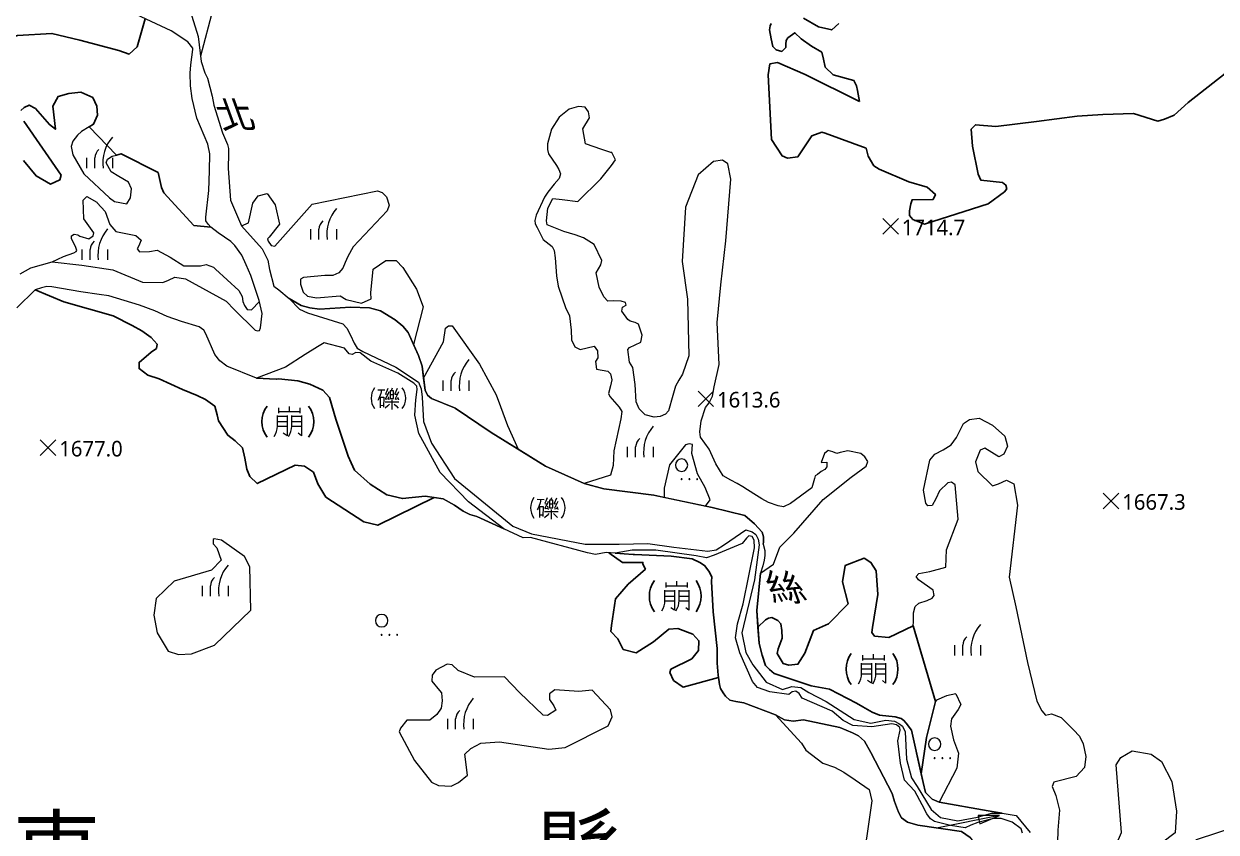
# Model space of a CAD drawing. Header units: metres. Extents: x 232867 to 235443, y 2535802 to 2538582.
# Drawn here: x 234425 to 235000, y 2537467 to 2537857 of the extents above; entities that cross this region are included whole.
import ezdxf
from ezdxf.enums import TextEntityAlignment as Align

# ---------------------------------------------------------------- set-up
doc = ezdxf.new("R2010")
doc.units = ezdxf.units.M
doc.linetypes.add('103', pattern=[32.5, 20, -3.75, 5, -3.75])
for name, color, linetype, lineweight in [('9230000', 7, '103', 30), ('9510101', 5, 'Continuous', 20), ('9510109', 4, 'Continuous', 20), ('9510503', 5, 'Continuous', 20), ('9710500', 3, 'Continuous', 20), ('9720000', 3, 'Continuous', 20)]:
    doc.layers.add(name, color=color, linetype=linetype, lineweight=lineweight)
doc.layers.add('9540203', color=34, linetype='Continuous', lineweight=20, true_color=0xa55200)
doc.layers.add('9790201', color=34, linetype='145', lineweight=20, true_color=0xa55200)
doc.layers.add('9810200', color=7, linetype='Continuous')
doc.layers.add('9820205', color=34, linetype='Continuous', true_color=0xa55200)
doc.styles.add('LMP', font='')
doc.styles.get('LMP').set_extended_font_data('Microsoft JhengHei')
doc.linetypes.add('145', pattern='A,0,-7.5,[10,base.shx,S=1,R=0,X=0,Y=0]', length=7.5)

# ---------------------------------------------------------------- blocks, each defined once
blk = doc.blocks.new('98225')
at = {"lineweight": 0}
for points in [[(-4.3718, 4.121213), (-4.3718, 6.620776)], [(0.625848, 7.246036), (0.625848, 4.746473)], [(5.936866, 4.121213), (5.936866, 6.620776)], [(-6.557994, -7.127561), (-5.892824, -5.979033), (-5.403554, -4.744772), (-5.10201, -3.451385), (-4.997061, -2.128435), (-4.997061, -1.815065), (-4.997061, 2.87217)], [(-4.997061, 2.558801), (-0.311303, 2.558801), (-0.311303, -2.128435), (-0.311303, -6.81567), (-2.185606, -5.565149)], [(-4.997061, 0.059238), (-0.311303, 0.059238)], [(5.936866, 4.746473), (4.999714, 4.746473), (0.313957, 4.746473), (-4.3718, 4.746473)], [(-0.311303, 2.87217), (-0.311303, 2.558801)], [(0.313957, -7.127561), (0.979128, -5.979033), (1.468397, -4.744772), (1.769941, -3.451385), (1.876369, -2.128435), (1.876369, 2.558801), (1.876369, 2.87217)], [(1.876369, 2.558801), (6.560648, 2.558801)], [(1.876369, 0.059238), (6.560648, 0.059238)], [(6.560648, 2.87217), (6.560648, -1.815065), (6.560648, -6.503779), (6.560648, -6.81567), (4.999714, -5.565149)], [(-0.311303, -2.440326), (-4.997061, -2.440326)], [(6.560648, -2.440326), (1.876369, -2.440326)]]:
    blk.add_lwpolyline(points, dxfattribs=at)
for start, end in [(143.130102, 216.869898), (323.130102, 36.869898)]:
    blk.add_arc((0, 0), 12.5, start, end)
blk = doc.blocks.new('97132')
at = {"linetype": 'Continuous'}
for points in [[(-3.2, 6.8, 1), (2.8, 6.8, 1)], [(-0.4, 0, 1), (0, 0, 1)], [(3.35, 0, 1), (3.75, 0, 1)], [(7.1, 0, 1), (7.5, 0, 1)]]:
    blk.add_lwpolyline(points, format="xyb", close=True, dxfattribs=at)
blk = doc.blocks.new('97200')
at = {"linetype": 'Continuous'}
for points in [[(6.25, 15, 0.214635), (1.75, 0)], [(-0.25, 9, 0.201941), (-2.25, 5)]]:
    blk.add_lwpolyline(points, format="xyb", dxfattribs=at)
for points in [[(-6.25, 5), (-6.25, 0)], [(-2.25, 0), (-2.25, 5)], [(6.25, 5), (6.25, 0)]]:
    blk.add_lwpolyline(points, dxfattribs=at)
blk = doc.blocks.new('95153')
at = {"color": 5, "linetype": 'Continuous'}
blk.add_lwpolyline([(15, 0), (5, 2), (5, 0), (5, -2), (15, 0), (-15, 0)], dxfattribs=at)
blk = doc.blocks.new('98120')
at = {"linetype": 'Continuous'}
for points in [[(-3.75, -3.75), (3.75, 3.75)], [(-3.75, 3.75), (3.75, -3.75)]]:
    blk.add_lwpolyline(points, dxfattribs=at)
blk = doc.blocks.new('95423')
at = {"linetype": 'Continuous'}
for points in [[(-8.038459, 4.930951, 0.333333), (-8.038459, -5.069049)], [(5.294874, -5.069049, 0.333333), (5.294874, 4.930951)]]:
    blk.add_lwpolyline(points, format="xyb", dxfattribs=at)
for points in [[(-6.517338, 4.020808), (-3.120598, 3.98995)], [(-4.649285, 4.003837), (-5.035124, 2.261878), (-5.652713, 0.610952), (-6.007826, -0.237655), (-6.486458, -1.086262)], [(-5.703949, 0.488515), (-3.645549, 0.487518), (-3.691487, -4.344848)], [(-5.412274, 0.488373), (-5.381306, -4.711387)], [(-1.177484, 2.956224), (-1.565528, 2.041063), (-2.791747, -0.20806), (-2.714138, -0.47175), (-1.348224, -0.20806)], [(-1.658659, 4.693477), (-2.248486, 3.049291), (-2.745182, 2.087597), (-2.667573, 1.87044), (-1.565528, 2.041063)], [(-1.565528, 0.629545), (-1.348224, -0.20806), (-1.22405, -0.844019)], [(-0.510049, 3.545649), (-0.510049, -0.130504), (1.07317, -0.099481), (1.07317, 3.56116), (-0.028874, 3.576672), (-0.510049, 3.545649)], [(-0.510049, 1.823907), (1.07317, 1.792884)], [(0.467822, 4.7245), (-0.028874, 3.576672)], [(2.765042, 4.569388), (1.694041, 2.056575), (1.756128, 1.854929), (3.044434, 1.979019)], [(3.416956, 3.018268), (3.044434, 1.979019), (1.926867, -0.316638), (1.973432, -0.533795), (3.308304, -0.223571)], [(3.01339, 0.536478), (3.308304, -0.223571), (3.463521, -0.85953)], [(-3.685038, -3.666464), (-5.358978, -3.619674)], [(-2.962791, -1.812378), (3.587391, -1.812378)], [(-0.851832, -2.836116), (-1.705529, -3.766788), (-2.931747, -4.852571)], [(0.327822, -0.850683), (0.281257, -5.550575)], [(1.398823, -2.851627), (2.392216, -3.735766), (3.354564, -4.790527)]]:
    blk.add_lwpolyline(points)

msp = doc.modelspace()

# ---------------------------------------------------------------- linework, layer by layer
at = {"layer": '9510101', "lineweight": 0, "flags": 128}
for points in [[(234423.77638, 2537736.184748), (234428.85408, 2537738.996348), (234439.17708, 2537741.998048), (234453.47408, 2537740.369848), (234468.35888, 2537738.163648), (234482.54688, 2537732.162548), (234492.45948, 2537731.954748), (234495.07298, 2537733.142548), (234498.26708, 2537734.626848), (234503.37518, 2537733.795548), (234522.84998, 2537723.029948), (234526.93128, 2537718.818248), (234526.94068, 2537718.812948), (234536.84948, 2537709.039748), (234538.07088, 2537708.667748), (234538.92468, 2537708.938548), (234539.46228, 2537710.204948), (234540.29468, 2537717.082948), (234538.75848, 2537723.335348), (234534.80648, 2537735.427948), (234532.48328, 2537740.572148), (234530.41868, 2537745.143748), (234527.04188, 2537749.794948), (234525.18348, 2537751.804348), (234519.03828, 2537755.929748), (234515.46668, 2537758.577948), (234514.26148, 2537760.035148), (234513.10548, 2537761.680348), (234513.13208, 2537763.496948), (234514.61348, 2537776.310548), (234514.83508, 2537785.814348), (234515.08588, 2537793.993748), (234514.11778, 2537798.611548), (234508.83988, 2537811.068248), (234506.60488, 2537820.533048), (234505.69088, 2537826.704148), (234505.64028, 2537832.738748), (234505.89388, 2537836.764248), (234506.89738, 2537844.251448), (234506.82448, 2537844.856148), (234504.50128, 2537847.961748), (234496.48188, 2537853.130548), (234477.11628, 2537862.235548)], [(234505.54688, 2537862.862548), (234509.46228, 2537850.439748), (234510.87788, 2537838.404948), (234512.71908, 2537833.014948), (234513.94428, 2537830.327148), (234516.16028, 2537821.770148), (234516.94558, 2537817.410548), (234521.22488, 2537804.083348), (234523.57098, 2537798.499148), (234524.01898, 2537796.491248), (234524.03948, 2537794.048648), (234523.81238, 2537786.862148), (234524.94598, 2537771.640348), (234530.22268, 2537759.327348), (234540.23168, 2537748.203848), (234543.00778, 2537742.766948), (234543.76358, 2537738.318848), (234545.89248, 2537730.292148), (234548.20748, 2537728.466548), (234553.32308, 2537724.386748), (234558.19568, 2537719.160648), (234562.01458, 2537717.437148), (234567.29548, 2537715.872248), (234579.03278, 2537712.167148), (234581.09958, 2537709.989848), (234582.73718, 2537706.638548), (234584.52488, 2537702.849548), (234586.00888, 2537700.374848), (234588.65598, 2537698.787748), (234604.66828, 2537691.314648), (234615.55828, 2537683.944648), (234616.90208, 2537680.737148), (234617.37408, 2537676.790748), (234617.91088, 2537665.090548), (234621.80328, 2537654.589048), (234632.91918, 2537637.710848), (234660.91418, 2537614.683648), (234670.01768, 2537610.956348), (234695.81248, 2537606.052948), (234712.20128, 2537606.044748), (234725.95388, 2537606.307048), (234738.55318, 2537604.511148), (234754.95788, 2537602.601148), (234758.90238, 2537603.365948), (234762.97848, 2537605.887548), (234773.16198, 2537612.996248), (234776.24318, 2537611.998048), (234778.00998, 2537610.696148), (234779.19888, 2537608.511548), (234779.66118, 2537605.735548), (234777.31448, 2537588.890148), (234771.23578, 2537563.381048), (234773.21748, 2537553.887648), (234776.48668, 2537547.916548), (234782.99438, 2537539.631748), (234790.92618, 2537536.040848), (234795.30348, 2537537.540848), (234799.69788, 2537536.992648), (234803.52298, 2537534.537648), (234811.89978, 2537530.218948), (234825.43448, 2537521.554548), (234833.35038, 2537519.865548), (234840.65518, 2537521.243848), (234844.75578, 2537520.839548), (234846.81408, 2537519.686348), (234848.58088, 2537518.384448), (234849.92098, 2537515.615948), (234850.61638, 2537502.453948), (234853.03218, 2537493.549448), (234855.70138, 2537489.328948), (234862.37868, 2537478.265648), (234866.94638, 2537474.500148), (234875.30118, 2537472.814848), (234884.79718, 2537474.650648), (234891.51308, 2537476.462948), (234896.61218, 2537476.520548), (234903.34528, 2537475.460948), (234910.15948, 2537467.228948)], [(234906.39318, 2537466.869948), (234905.78318, 2537468.938948), (234901.45918, 2537472.161948), (234896.11038, 2537473.894748), (234892.40498, 2537474.011648), (234884.86468, 2537472.022148), (234881.61618, 2537470.661348), (234878.81098, 2537469.452448), (234871.83728, 2537470.578948), (234864.11668, 2537472.439948), (234862.17938, 2537473.756948), (234860.38038, 2537476.260448), (234858.12198, 2537480.537948), (234854.65978, 2537487.027548), (234849.57638, 2537492.466448), (234847.73028, 2537500.599348), (234846.45468, 2537511.403848), (234847.44978, 2537516.449448), (234847.29048, 2537517.781548), (234845.79768, 2537519.102348), (234843.57148, 2537519.528048), (234833.95188, 2537518.113548), (234824.75948, 2537518.776948), (234819.99838, 2537521.107248), (234814.77428, 2537525.656048), (234800.34908, 2537531.905148), (234798.84888, 2537534.114848), (234797.20908, 2537535.286248), (234795.43358, 2537534.974948), (234793.96308, 2537533.629148), (234784.76578, 2537534.885048), (234778.82058, 2537537.057348), (234776.42648, 2537539.852048), (234770.23538, 2537553.726448), (234768.24858, 2537560.969248), (234769.23008, 2537567.644448), (234771.96478, 2537577.297448), (234777.36978, 2537604.307048), (234777.19068, 2537608.009448), (234776.28688, 2537609.779648), (234774.65458, 2537610.062248), (234773.47918, 2537608.867048), (234771.42588, 2537606.331148), (234757.98868, 2537600.736248), (234754.29438, 2537599.519948), (234749.24938, 2537600.366348), (234729.81508, 2537603.165648), (234718.40508, 2537603.217748), (234710.26838, 2537601.667648), (234705.86968, 2537601.958248), (234700.71998, 2537601.030848), (234696.88168, 2537601.882548), (234669.55988, 2537609.166448), (234666.02358, 2537609.136648), (234656.67308, 2537613.436848), (234639.60398, 2537626.481948), (234625.90498, 2537640.557948), (234615.75508, 2537659.280848), (234613.77098, 2537668.080648), (234614.29608, 2537675.579048), (234614.84328, 2537680.432748), (234614.68278, 2537682.047748), (234613.34798, 2537683.505848), (234605.51908, 2537688.288948), (234592.53828, 2537694.057148), (234587.50758, 2537698.129148), (234585.30208, 2537698.257448), (234583.54608, 2537697.361048), (234582.22108, 2537697.643748), (234579.84648, 2537700.415648), (234570.04108, 2537703.010848), (234566.85728, 2537701.017148), (234560.98008, 2537697.279648), (234551.56168, 2537691.180548), (234537.58448, 2537686.029348), (234523.23828, 2537691.752148), (234519.82128, 2537694.262548), (234517.42988, 2537697.349548), (234513.15248, 2537707.300748), (234512.11348, 2537709.043148), (234509.88888, 2537710.589748), (234501.33988, 2537713.199348), (234494.42148, 2537715.690148), (234488.56988, 2537718.330948), (234481.20648, 2537721.135948), (234466.34448, 2537725.565148), (234461.71748, 2537726.224548), (234452.91348, 2537727.583948), (234439.01388, 2537729.893548), (234436.53308, 2537730.095548), (234433.96888, 2537729.470948), (234430.99768, 2537728.520948), (234422.16158, 2537719.735448)]]:
    msp.add_lwpolyline(points, dxfattribs=at).dxf.unprotected_set("ltscale", 0)
at = {"layer": '9510109', "lineweight": 0, "flags": 128}
for points in [[(234423.776414, 2537736.184748), (234428.854014, 2537738.996348), (234439.177014, 2537741.998048), (234453.474114, 2537740.369848), (234468.358914, 2537738.163648), (234482.546814, 2537732.162548), (234492.459514, 2537731.954748), (234495.073014, 2537733.142548), (234498.267014, 2537734.626848), (234503.375214, 2537733.795548), (234522.850014, 2537723.029948), (234526.931314, 2537718.818248), (234526.940714, 2537718.812948), (234536.849514, 2537709.039748), (234538.070914, 2537708.667748), (234538.924714, 2537708.938548), (234539.462314, 2537710.204948), (234540.294714, 2537717.082948), (234538.758514, 2537723.335348), (234534.806514, 2537735.427948), (234532.483314, 2537740.572148), (234530.418714, 2537745.143748), (234527.041914, 2537749.794948), (234525.183514, 2537751.804348), (234519.038314, 2537755.929748), (234515.466714, 2537758.577948), (234514.261514, 2537760.035148), (234513.105514, 2537761.680348), (234513.132114, 2537763.496948), (234514.613514, 2537776.310548), (234514.835114, 2537785.814348), (234515.085914, 2537793.993748), (234514.117814, 2537798.611548), (234508.839814, 2537811.068248), (234506.604914, 2537820.533048), (234505.690914, 2537826.704148), (234505.640214, 2537832.738748), (234505.893914, 2537836.764248), (234506.897314, 2537844.251448), (234506.824514, 2537844.856148), (234504.501314, 2537847.961748), (234496.481914, 2537853.130548), (234477.116314, 2537862.235548)], [(234505.546914, 2537862.862548), (234509.462314, 2537850.439748), (234510.877914, 2537838.404948), (234512.719114, 2537833.014948), (234513.944314, 2537830.327148), (234516.160314, 2537821.770148), (234516.945614, 2537817.410548), (234521.224914, 2537804.083348), (234523.571014, 2537798.499148), (234524.019014, 2537796.491248), (234524.039514, 2537794.048648), (234523.812314, 2537786.862148), (234524.945914, 2537771.640348), (234530.222714, 2537759.327348), (234540.231714, 2537748.203848), (234543.007714, 2537742.766948), (234543.763614, 2537738.318848), (234545.892514, 2537730.292148), (234548.207514, 2537728.466548), (234553.323114, 2537724.386748), (234559.032514, 2537720.883748), (234563.137914, 2537719.769548), (234567.813514, 2537719.209148), (234582.838114, 2537720.112548), (234592.012914, 2537719.767148), (234597.213714, 2537718.309148), (234604.364714, 2537714.105748), (234608.019714, 2537711.030948), (234610.527314, 2537707.973148), (234615.586514, 2537696.868348), (234617.291114, 2537691.738148), (234618.760314, 2537680.170948), (234619.896914, 2537677.835748), (234621.792514, 2537676.145148), (234632.851514, 2537671.743948), (234633.197114, 2537671.510748), (234650.565914, 2537659.780948), (234676.650914, 2537643.642548), (234695.259914, 2537635.203748), (234704.876514, 2537632.612548), (234728.849114, 2537629.618748), (234756.909314, 2537623.682748), (234772.702514, 2537619.752348), (234777.351114, 2537615.745148), (234781.040314, 2537611.848348), (234781.678514, 2537609.533348), (234781.689914, 2537607.035348), (234781.598414, 2537606.098648), (234782.293814, 2537603.052748), (234782.314914, 2537600.522148), (234782.035714, 2537598.286748), (234781.314214, 2537595.526648), (234780.229014, 2537592.077448), (234778.466914, 2537574.035348), (234779.626714, 2537558.166948), (234781.081514, 2537552.573548), (234782.736914, 2537547.553948), (234784.582314, 2537545.653348), (234786.764514, 2537543.796148), (234804.688514, 2537537.768748), (234813.476314, 2537536.292548), (234826.463314, 2537529.526448), (234829.543214, 2537527.684148), (234834.048714, 2537525.181148), (234837.649214, 2537523.642048), (234845.054614, 2537522.957048), (234848.051014, 2537522.160248), (234849.254914, 2537521.198848), (234850.461914, 2537519.863848), (234852.991014, 2537516.506448), (234853.031914, 2537516.404348), (234858.523714, 2537491.345948), (234859.652314, 2537486.429748), (234862.967314, 2537483.210948), (234866.261114, 2537481.817548), (234889.879114, 2537477.580148), (234896.612214, 2537476.520548), (234903.345314, 2537475.460948), (234910.159514, 2537467.228948)], [(234881.262314, 2537464.861148), (234877.031314, 2537467.659348), (234855.954514, 2537470.705148), (234851.031114, 2537472.121548), (234848.087314, 2537474.324948), (234846.687114, 2537477.033748), (234844.746914, 2537482.198548), (234843.602914, 2537485.970748), (234833.448614, 2537505.766648), (234830.272814, 2537511.254048), (234827.419914, 2537513.763448), (234824.575714, 2537515.229848), (234818.443914, 2537517.711748), (234800.973714, 2537521.439348), (234796.060314, 2537520.801848), (234791.881014, 2537521.511848), (234787.538914, 2537523.859748), (234772.287014, 2537529.692548), (234768.406914, 2537530.255948), (234765.419914, 2537530.975948), (234763.466214, 2537532.896848), (234762.260214, 2537534.526048), (234761.050514, 2537536.602248), (234760.439414, 2537538.385448), (234760.120214, 2537540.916248), (234759.804814, 2537543.000048), (234759.458314, 2537548.809248), (234759.399914, 2537555.813048), (234757.464914, 2537573.382148), (234756.727914, 2537587.995748), (234756.809114, 2537590.250748), (234755.313514, 2537593.008948), (234753.289914, 2537595.774748), (234751.054714, 2537597.199748), (234747.336714, 2537598.982548), (234737.273714, 2537600.186348), (234719.524514, 2537600.975148), (234718.940914, 2537601.094548), (234710.268414, 2537601.667648), (234705.869714, 2537601.958248), (234700.720014, 2537601.030848), (234696.881614, 2537601.882548), (234669.559914, 2537609.166448), (234666.023614, 2537609.136648), (234656.673114, 2537613.436848), (234643.687014, 2537619.409248), (234640.290614, 2537620.264648), (234637.035514, 2537621.857848), (234632.885214, 2537624.769648), (234627.407514, 2537627.817548), (234618.703014, 2537629.070148), (234607.808114, 2537627.947048), (234600.277514, 2537629.798948), (234592.277714, 2537634.888248), (234584.706414, 2537641.601848), (234583.056014, 2537645.124048), (234581.702814, 2537648.354048), (234575.659914, 2537666.130748), (234572.624314, 2537676.713348), (234569.500514, 2537680.223048), (234563.140014, 2537683.116248), (234557.380014, 2537684.688348), (234548.088614, 2537685.641448), (234547.038514, 2537685.440948), (234537.584514, 2537686.029348), (234523.238314, 2537691.752148), (234519.821314, 2537694.262548), (234517.429914, 2537697.349548), (234513.152514, 2537707.300748), (234512.113514, 2537709.043148), (234509.888914, 2537710.589748), (234501.339914, 2537713.199348), (234494.421514, 2537715.690148), (234488.569914, 2537718.330948), (234481.206514, 2537721.135948), (234466.344514, 2537725.565148), (234461.717514, 2537726.224548), (234452.913514, 2537727.583948), (234439.013914, 2537729.893548), (234436.533114, 2537730.095548), (234433.968914, 2537729.470948), (234430.997714, 2537728.520948), (234422.161514, 2537719.735448)]]:
    msp.add_lwpolyline(points, dxfattribs=at).dxf.unprotected_set("ltscale", 0)
at = {"layer": '9790201', "flags": 128}
for points in [[(234433.692481, 2537926.727523), (234446.021871, 2537924.555631), (234449.488306, 2537921.156491), (234459.309873, 2537911.525593), (234463.327761, 2537910.419461), (234465.573001, 2537915.302198), (234465.811926, 2537920.452047), (234468.072938, 2537923.619064), (234472.933777, 2537924.236726), (234475.819844, 2537921.690062), (234479.604065, 2537914.862175), (234484.268037, 2537905.754736), (234490.885752, 2537902.099249), (234511.731396, 2537907.728839), (234517.19626, 2537904.920446), (234518.961022, 2537899.789437), (234516.432453, 2537863.446466), (234510.568856, 2537841.032252)], [(234780.229013, 2537592.077408), (234786.454476, 2537596.449861), (234789.518001, 2537604.527155), (234796.319875, 2537611.290374), (234810.45118, 2537627.555359), (234823.945101, 2537638.29189), (234831.136239, 2537643.515815), (234832.002239, 2537645.885578), (234830.507161, 2537648.089779), (234828.574116, 2537649.699864), (234822.36185, 2537650.982177), (234818.676935, 2537650.215798), (234817.056566, 2537649.760438), (234815.130972, 2537650.484375), (234812.91133, 2537651.058387), (234811.150767, 2537649.715762), (234809.416284, 2537645.271619), (234812.220297, 2537645.440532), (234812.238925, 2537643.225161), (234811.215345, 2537642.035812), (234809.452299, 2537640.98857), (234807.691736, 2537639.645945), (234806.664431, 2537638.899671), (234806.232673, 2537637.567098), (234805.946076, 2537636.531025), (234804.941124, 2537633.126305), (234794.66807, 2537625.663556), (234791.285897, 2537624.013262), (234788.772207, 2537624.437349), (234784.181552, 2537626.027331), (234780.917218, 2537627.922746), (234778.393593, 2537629.528364), (234773.94189, 2537632.153302), (234771.714797, 2537633.613462), (234769.043527, 2537635.217963), (234765.929322, 2537636.819113), (234762.219569, 2537639.006561), (234758.775302, 2537644.740835), (234755.615147, 2537651.806565), (234751.28501, 2537657.534137), (234751.115011, 2537660.191465), (234751.662125, 2537665.365129), (234753.822157, 2537671.880302), (234755.575268, 2537674.109075), (234757.173283, 2537677.222879), (234758.020655, 2537681.808012), (234760.292317, 2537692.60735), (234759.385197, 2537712.687789), (234761.15183, 2537730.868344), (234763.484206, 2537752.007194), (234765.892197, 2537781.713259), (234764.501299, 2537789.087774), (234761.97519, 2537790.988774), (234757.699695, 2537790.217928), (234750.223202, 2537783.810238), (234744.152511, 2537768.255738), (234742.600584, 2537742.100967), (234745.115655, 2537723.952801), (234745.787096, 2537696.780944), (234742.613419, 2537687.894892), (234740.866517, 2537684.927662), (234739.266018, 2537682.109241), (234737.97447, 2537677.668449), (234735.969534, 2537670.268245), (234734.506745, 2537668.632471), (234732.006716, 2537667.431953), (234729.0563, 2537667.114233), (234724.764661, 2537668.263374), (234721.786924, 2537671.194863), (234720.429556, 2537674.581712), (234719.917076, 2537682.849076), (234718.82895, 2537691.131136), (234717.191526, 2537693.61801), (234716.405452, 2537699.786712), (234717.132998, 2537700.67431), (234722.697217, 2537703.215672), (234723.257061, 2537706.601263), (234721.449497, 2537711.880144), (234719.825486, 2537712.749949), (234717.467832, 2537713.467189), (234716.432929, 2537714.194436), (234713.459341, 2537718.288371), (234713.738654, 2537720.05467), (234715.493786, 2537721.097057), (234715.188867, 2537722.41789), (234713.126378, 2537722.990347), (234709.303878, 2537723.108441), (234706.658377, 2537723.088425), (234704.730666, 2537725.132057), (234702.634035, 2537729.820688), (234701.107003, 2537736.718862), (234703.426857, 2537740.558816), (234703.850703, 2537742.62024), (234700.112989, 2537750.236764), (234694.940914, 2537753.578988), (234690.960468, 2537755.019027), (234685.50908, 2537756.594952), (234677.54575, 2537759.769041), (234677.235954, 2537761.677898), (234677.772631, 2537767.856609), (234680.23336, 2537772.432706), (234684.79316, 2537772.026159), (234692.297283, 2537771.053827), (234703.378166, 2537781.869794), (234708.468546, 2537788.376989), (234710.357238, 2537791.037557), (234708.711278, 2537794.553475), (234708.123389, 2537794.549027), (234703.848999, 2537795.986842), (234696.036299, 2537798.721025), (234694.6538, 2537805.914323), (234697.843295, 2537811.231011), (234697.377991, 2537814.1678), (234695.743005, 2537816.360662), (234692.652929, 2537816.778329), (234688.107761, 2537815.420801), (234683.289378, 2537811.561943), (234679.662625, 2537805.800899), (234677.663541, 2537798.729032), (234677.685489, 2537796.082919), (234678.143477, 2537794.028168), (234682.012311, 2537788.323836), (234683.203941, 2537786.421651), (234683.955873, 2537784.369124), (234683.239302, 2537782.15847), (234680.910913, 2537779.347559), (234677.856197, 2537775.502045), (234676.259011, 2537773.137713), (234672.215728, 2537764.433209), (234671.501595, 2537761.928543), (234671.66198, 2537760.312586), (234672.705418, 2537758.556295), (234675.546666, 2537752.697174), (234679.98388, 2537749.34939), (234680.881565, 2537747.444981), (234681.351746, 2537743.920167), (234682.011577, 2537735.251246), (234682.787896, 2537730.258594), (234686.551216, 2537719.554938), (234687.448901, 2537717.650529), (234688.344148, 2537716.040132), (234689.137538, 2537708.989393), (234689.175337, 2537704.432199), (234690.820077, 2537701.063287), (234693.329581, 2537699.759135), (234700.223866, 2537701.428468), (234701.713099, 2537699.087488), (234701.888116, 2537695.707456), (234700.72697, 2537693.934485), (234701.345343, 2537690.263777), (234706.791853, 2537689.275877), (234707.977387, 2537688.108723), (234708.589663, 2537685.173046), (234708.02616, 2537682.228473), (234707.027838, 2537678.545533), (234707.774893, 2537677.081031), (234712.226739, 2537671.969172), (234713.419588, 2537669.919981), (234713.007935, 2537666.388495), (234709.608631, 2537650.926152), (234709.226242, 2537643.866516), (234708.088264, 2537639.300426), (234695.2599, 2537635.2037)], [(234456.856433, 2537806.910661), (234453.310922, 2537804.746326), (234451.315796, 2537803.009429), (234449.042734, 2537800.122562), (234448.202164, 2537797.533501), (234449.094552, 2537793.52272), (234454.331729, 2537784.379414), (234466.762907, 2537772.707844), (234469.072017, 2537771.003517), (234475.106958, 2537769.901315), (234476.806122, 2537772.783839), (234477.346226, 2537777.092426), (234475.886698, 2537780.238016), (234471.272985, 2537783.072772), (234467.524624, 2537785.340143), (234465.195238, 2537789.627017), (234465.755618, 2537791.353057), (234468.039945, 2537792.805176), (234470.107117, 2537793.373254)], [(234439.177048, 2537741.998024), (234444.554767, 2537744.519218), (234449.500656, 2537746.307586), (234450.663029, 2537746.900029), (234450.950143, 2537747.485848), (234450.351555, 2537749.378172), (234448.426155, 2537753.011398), (234448.414555, 2537754.470428), (234449.721645, 2537755.209877), (234451.474486, 2537754.931318), (234452.500264, 2537754.355433), (234456.74113, 2537753.074317), (234458.918841, 2537754.404002), (234459.198994, 2537755.86524), (234454.330538, 2537762.686255), (234453.96686, 2537771.730034), (234455.850497, 2537773.349317), (234460.686471, 2537770.613587), (234460.834668, 2537770.322885), (234464.661105, 2537766.120398), (234466.89798, 2537760.009029), (234469.843356, 2537756.529434), (234479.341586, 2537754.558542), (234481.984769, 2537752.389867), (234480.69624, 2537749.315968), (234480.120853, 2537748.290232), (234481.153591, 2537746.838929), (234485.967524, 2537746.875356), (234489.754519, 2537747.633571), (234495.909185, 2537744.178261), (234502.507281, 2537739.996747), (234510.530502, 2537740.057459), (234513.29752, 2537740.662045), (234516.809003, 2537739.37541), (234517.838261, 2537738.361816), (234529.007259, 2537728.086595), (234530.633944, 2537725.32658), (234530.945419, 2537722.848436), (234531.689884, 2537720.957216), (234533.017855, 2537719.070412), (234535.06245, 2537718.79406), (234538.888691, 2537722.805419)], [(234530.222664, 2537759.32735), (234533.713848, 2537760.813678), (234535.681584, 2537770.171996), (234538.28046, 2537773.695447), (234542.649761, 2537774.896438), (234546.489627, 2537769.377833), (234548.608736, 2537760.05044), (234543.695807, 2537753.881639), (234542.82715, 2537752.99912), (234543.128529, 2537751.833471), (234544.604672, 2537749.800766), (234546.358543, 2537749.522055), (234564.294229, 2537769.804541), (234595.77165, 2537776.174352), (234598.114086, 2537775.31613), (234600.174065, 2537773.287843), (234601.374847, 2537769.209179), (234600.520381, 2537766.574874), (234584.02063, 2537749.223076), (234581.431216, 2537744.531768), (234580.287197, 2537741.60329), (234579.140814, 2537738.966776), (234577.116313, 2537736.6156), (234574.206599, 2537735.425654), (234570.411671, 2537735.396938), (234560.201655, 2537734.443733), (234558.749163, 2537733.556796), (234558.768084, 2537731.221082), (234559.966502, 2537727.434383), (234562.02648, 2537725.406095), (234566.412338, 2537724.563336), (234577.790025, 2537725.525376), (234580.723391, 2537723.79568), (234588.03552, 2537722.099117), (234592.689643, 2537724.178209), (234592.665992, 2537727.097852), (234593.741419, 2537738.493293), (234599.838574, 2537742.627179), (234604.801172, 2537742.664731), (234608.040646, 2537739.185458), (234614.547978, 2537728.723341), (234617.827661, 2537720.280676), (234613.154545, 2537702.206371)], [(234613.154545, 2537702.206371), (234610.5273, 2537707.9731), (234608.0197, 2537711.0309), (234604.3647, 2537714.1057), (234597.2137, 2537718.3091), (234592.0129, 2537719.7671), (234582.8381, 2537720.1125), (234567.8135, 2537719.2091), (234563.1379, 2537719.7695), (234559.0325, 2537720.8837), (234553.3231, 2537724.3867)], [(234618.0257, 2537685.9545), (234627.637332, 2537703.470729), (234628.471053, 2537709.981395), (234629.939256, 2537711.175114), (234631.712659, 2537711.188533), (234644.869334, 2537692.661969), (234652.97006, 2537677.940633), (234655.084787, 2537672.339235), (234658.410681, 2537663.19917), (234663.6084, 2537651.7117)], [(234618.0257, 2537685.9545), (234617.2911, 2537691.7381), (234615.5865, 2537696.8683), (234613.154545, 2537702.206371)], [(234663.6084, 2537651.7117), (234650.5659, 2537659.7809), (234633.1971, 2537671.5107), (234632.8515, 2537671.7439), (234621.7925, 2537676.1451), (234619.8969, 2537677.8357), (234618.7603, 2537680.1709), (234618.0257, 2537685.9545)], [(234853.719425, 2537566.784525), (234853.998675, 2537568.708292), (234853.962412, 2537572.994786), (234854.676167, 2537575.956576), (234856.435445, 2537577.595898), (234860.561267, 2537578.95748), (234862.916557, 2537580.010032), (234863.939572, 2537581.348146), (234863.475057, 2537583.857565), (234856.340413, 2537588.829469), (234855.292389, 2537590.447558), (234856.461906, 2537591.934599), (234861.773501, 2537592.861691), (234869.586888, 2537594.990262), (234869.812369, 2537603.269865), (234875.449682, 2537618.094463), (234873.97986, 2537634.639141), (234872.195574, 2537635.956022), (234870.426293, 2537635.499181), (234866.468231, 2537631.773754), (234864.727709, 2537627.91728), (234862.982186, 2537624.652047), (234860.914899, 2537624.488591), (234859.869376, 2537625.81106), (234858.78259, 2537632.011263), (234861.876217, 2537646.43473), (234864.184405, 2537649.369376), (234868.249688, 2537651.442158), (234872.020886, 2537653.804434), (234874.615744, 2537657.324685), (234878.058252, 2537664.060252), (234880.957082, 2537666.12421), (234885.61795, 2537666.742905), (234892.063103, 2537663.291038), (234897.93986, 2537658.08456), (234899.148334, 2537653.134487), (234897.430787, 2537649.329154), (234895.107768, 2537648.144707), (234888.366059, 2537652.177768), (234886.040568, 2537651.285021), (234883.754626, 2537645.725077), (234884.960628, 2537641.066703), (234892.018668, 2537634.11885), (234894.927385, 2537635.016009), (234898.703527, 2537636.794885), (234902.217717, 2537635.071158), (234904.053908, 2537624.8749), (234899.973852, 2537590.129532), (234903.302715, 2537575.860506), (234908.779158, 2537549.06383), (234913.31155, 2537530.428131), (234915.684005, 2537525.778581), (234917.450987, 2537523.749918), (234920.362176, 2537524.355377), (234925.042818, 2537522.640473), (234930.926991, 2537516.558896), (234933.867841, 2537513.663957), (234935.649654, 2537509.885095), (234936.868014, 2537503.768223), (234936.32928, 2537498.513214), (234932.283771, 2537494.106834), (234921.516327, 2537491.399915), (234920.65879, 2537489.351399), (234922.445546, 2537484.989137), (234924.254548, 2537478.001577), (234923.461277, 2537468.368865), (234923.278477, 2537462.368642), (234927.26575, 2537459.629381), (234930.840593, 2537457.92282), (234942.213509, 2537458.008852), (234946.871906, 2537458.919247), (234951.517943, 2537461.28814), (234954.093027, 2537467.14199), (234951.483281, 2537499.794722), (234953.786526, 2537503.312768), (234959.299988, 2537506.563379), (234968.354829, 2537504.881564), (234973.341916, 2537501.418667), (234978.38091, 2537491.830074), (234980.54332, 2537477.552225), (234980.049078, 2537467.046619), (234973.383993, 2537462.036986), (234964.084503, 2537458.174298), (234961.193088, 2537455.23524), (234960.081014, 2537448.80902), (234965.646384, 2537445.933935), (234974.681451, 2537446.585719), (234990.282731, 2537463.915129), (235010.349666, 2537470.484735), (235033.945621, 2537473.580415), (235042.978216, 2537474.523899), (235046.213151, 2537471.339466), (235046.220567, 2537470.464367), (235043.049898, 2537466.064604), (235012.820991, 2537454.167193), (234995.682548, 2537446.161147), (234975.081822, 2537433.753133), (234975.800997, 2537417.714055), (234975.721957, 2537392.625664), (234975.593482, 2537373.37127), (234975.069578, 2537366.366063), (234977.731174, 2537362.010419), (234985.068469, 2537356.523271), (234991.518565, 2537352.488004), (234996.157188, 2537355.731997), (235002.599869, 2537352.57183), (235011.993287, 2537345.349925), (235022.65203, 2537326.468851), (235030.011571, 2537318.356404), (235033.6107, 2537300.5773)], [(234747.165796, 2537649.605172), (234747.54404, 2537654.036818), (234745.911685, 2537654.320918), (234744.137317, 2537653.86282), (234736.364274, 2537644.169409), (234733.93774, 2537633.034199), (234733.834481, 2537628.564067)], [(234695.2599, 2537635.2037), (234676.6509, 2537643.6425), (234663.6084, 2537651.7117)], [(234753.761097, 2537624.348687), (234755.959039, 2537627.329809), (234753.687185, 2537633.24161), (234749.927452, 2537639.883277), (234747.165796, 2537649.605172)], [(234733.834481, 2537628.564067), (234728.8491, 2537629.6187), (234704.8765, 2537632.6125), (234695.2599, 2537635.2037)], [(234623.055283, 2537628.443844), (234627.407518, 2537627.81751), (234632.885171, 2537624.769619), (234637.035483, 2537621.857877), (234640.290634, 2537620.264614), (234643.686972, 2537619.409221), (234656.673126, 2537613.436894)], [(234753.761097, 2537624.348687), (234733.834481, 2537628.564067)], [(234781.598424, 2537606.098687), (234781.6899, 2537607.0353), (234781.6785, 2537609.5333), (234781.0403, 2537611.8483), (234777.3511, 2537615.7451), (234772.7025, 2537619.7523), (234756.9093, 2537623.6827), (234753.761097, 2537624.348687)], [(234781.598424, 2537606.098687), (234782.293804, 2537603.052732), (234782.31488, 2537600.522141), (234782.035714, 2537598.286759), (234781.314244, 2537595.526613), (234780.229013, 2537592.077408)], [(234779.0468, 2537566.1011), (234778.4669, 2537574.0353), (234780.229013, 2537592.077408)], [(234759.980927, 2537541.836462), (234760.12024, 2537540.916259), (234760.439429, 2537538.385458), (234761.050495, 2537536.602258), (234762.26021, 2537534.52604), (234763.466201, 2537532.896877), (234765.419883, 2537530.975951), (234768.406925, 2537530.255955), (234772.286975, 2537529.692505), (234787.538891, 2537523.859757)], [(234874.263627, 2537533.906989), (234869.807417, 2537532.980097), (234865.063693, 2537530.860111), (234864.473559, 2537530.260188)], [(234874.263627, 2537533.906989), (234876.687097, 2537528.86391), (234875.516901, 2537526.473221), (234872.281237, 2537521.982801), (234871.716278, 2537518.40577), (234873.259584, 2537511.867385), (234875.695641, 2537505.335751), (234874.863308, 2537498.183939), (234866.2611, 2537481.8175)], [(234787.538891, 2537523.859757), (234800.079508, 2537510.278944), (234802.096809, 2537506.813123), (234810.350142, 2537500.659337), (234815.83436, 2537498.711631), (234820.328624, 2537496.25914), (234825.827384, 2537492.571004), (234832.577089, 2537487.897735), (234833.865428, 2537482.437213), (234831.2812, 2537464.514972), (234830.575089, 2537459.785309), (234829.630837, 2537453.810603), (234829.639147, 2537452.816071), (234831.652293, 2537449.847516), (234834.66578, 2537446.140582), (234840.889348, 2537444.944414), (234853.54554, 2537447.27798), (234853.97404, 2537455.486622), (234856.935593, 2537457.995508), (234861.154324, 2537458.773364), (234866.13941, 2537457.070531), (234871.14527, 2537452.88137), (234875.430477, 2537445.702975), (234880.11586, 2537420.376265), (234883.427732, 2537410.704023), (234887.20342, 2537405.013666), (234909.858868, 2537400.460707), (234914.3469, 2537398.754114), (234916.366278, 2537395.03966), (234916.718675, 2537382.6099), (234917.114696, 2537364.95885), (234917.417235, 2537358.496277), (234916.454287, 2537354.759265), (234914.979743, 2537352.758924)], [(234787.538891, 2537523.859757), (234791.880965, 2537521.511852), (234796.06034, 2537520.801893), (234800.97375, 2537521.439373), (234818.44391, 2537517.711702), (234824.575726, 2537515.229835), (234827.419934, 2537513.763493), (234830.272833, 2537511.254022), (234833.448646, 2537505.766696), (234843.602869, 2537485.97077)], [(234866.2611, 2537481.8175), (234862.9673, 2537483.2109), (234859.6523, 2537486.4297), (234858.5237, 2537491.3459), (234857.613905, 2537495.497182)], [(234843.602869, 2537485.97077), (234844.7469, 2537482.1985), (234846.6871, 2537477.0337), (234848.0873, 2537474.3249), (234851.0311, 2537472.1215), (234855.9545, 2537470.7051), (234877.0313, 2537467.6593), (234881.2623, 2537464.8611), (234884.9805, 2537459.8141), (234890.2025, 2537452.5847), (234895.3373, 2537449.1971), (234904.4045, 2537442.2953), (234907.7363, 2537437.1099), (234908.9391, 2537430.7557), (234916.5953, 2537416.0501), (234927.3503, 2537399.8589), (234930.9601, 2537393.9975), (234932.2433, 2537389.8503), (234932.4911, 2537387.1105), (234932.4403, 2537383.6547), (234929.9587, 2537381.3871), (234927.8937, 2537378.0571)], [(234896.6122, 2537476.5205), (234889.8791, 2537477.5801), (234866.2611, 2537481.8175)]]:
    msp.add_lwpolyline(points, dxfattribs=at)
for points in [[(234534.374993, 2537595.183886), (234531.686311, 2537600.167582), (234520.734415, 2537608.032305), (234517.198452, 2537608.59426), (234516.612282, 2537608.295469), (234516.628861, 2537606.235108), (234518.411053, 2537604.188106), (234520.518303, 2537598.316945), (234515.847895, 2537593.57192), (234497.940123, 2537588.138021), (234489.178371, 2537579.829774), (234488.065242, 2537571.873758), (234489.605269, 2537563.349107), (234494.973161, 2537554.559066), (234499.989942, 2537552.830895), (234506.167221, 2537553.171992), (234517.316281, 2537557.377328), (234534.837417, 2537574.288159)], [(234613.57844, 2537501.873003), (234621.759798, 2537491.520141), (234625.243805, 2537489.810706), (234631.31836, 2537489.567363), (234634.773998, 2537491.329298), (234639.082909, 2537494.833482), (234637.843561, 2537504.949564), (234640.713804, 2537507.574968), (234645.60811, 2537510.215684), (234654.567092, 2537510.862059), (234678.308281, 2537507.280783), (234686.10829, 2537508.207689), (234706.844487, 2537518.490023), (234708.833091, 2537522.844549), (234707.937267, 2537526.309358), (234699.184697, 2537535.790002), (234692.828083, 2537535.163315), (234681.254914, 2537535.943657), (234678.669095, 2537533.899003), (234678.690371, 2537531.295475), (234680.740439, 2537528.128697), (234681.624443, 2537526.110293), (234677.597592, 2537523.47614), (234675.571165, 2537523.750108), (234664.204407, 2537534.65747), (234656.914145, 2537542.124085), (234642.45655, 2537542.014709), (234634.623444, 2537545.137736), (234631.708285, 2537548.00867), (234629.392705, 2537548.280451), (234623.922459, 2537545.346079), (234622.20646, 2537543.018707), (234621.940948, 2537540.12371), (234625.737747, 2537535.523653), (234626.614659, 2537534.373092), (234626.934543, 2537530.614628), (234626.384607, 2537527.138881), (234624.386548, 2537523.941479), (234620.938001, 2537521.3117), (234611.395988, 2537521.239512), (234609.950229, 2537521.228574), (234606.80029, 2537517.44386), (234606.23617, 2537515.703799)]]:
    msp.add_lwpolyline(points, close=True, dxfattribs=at)
at = {"layer": '9820205', "flags": 128}
for points in [[(234383.692476, 2537841.280592), (234387.730201, 2537842.162693), (234393.111243, 2537846.765548), (234396.510032, 2537849.642602), (234399.637191, 2537850.806799), (234401.653127, 2537848.255851), (234403.958659, 2537845.136828), (234409.101754, 2537843.750078), (234418.465266, 2537849.523602), (234422.445491, 2537850.979388), (234438.974772, 2537851.959865), (234452.401595, 2537848.639862), (234471.258862, 2537843.65015), (234476.119099, 2537841.976126), (234480.083605, 2537845.427727), (234483.936033, 2537859.02911)], [(234785.321674, 2537856.759527), (234784.900229, 2537855.605603), (234784.629049, 2537853.734358), (234785.388036, 2537849.285344), (234786.140643, 2537845.555002), (234787.8813, 2537843.990122), (234790.477611, 2537843.295747), (234792.47541, 2537845.18319), (234792.461372, 2537846.764267), (234792.589942, 2537848.490428), (234793.441766, 2537849.792135), (234796.87331, 2537852.268013), (234799.77781, 2537849.276589), (234804.845689, 2537845.730475), (234809.763302, 2537842.901682), (234810.65724, 2537839.460158), (234811.409846, 2537835.729816), (234815.184037, 2537832.027819), (234825.281509, 2537829.247619), (234826.45556, 2537826.6712), (234827.050243, 2537824.520585), (234827.876385, 2537819.1933)], [(234817.987391, 2537856.634727), (234814.560952, 2537853.583912), (234808.215975, 2537855.105598), (234800.984717, 2537859.206403)], [(234827.876385, 2537819.1933), (234801.794589, 2537832.085711), (234788.452102, 2537837.916051), (234784.776242, 2537837.27465), (234784.002979, 2537831.951073), (234785.491559, 2537800.874097), (234790.671204, 2537792.936706), (234793.338325, 2537791.93425), (234798.241193, 2537792.584936), (234804.905412, 2537802.657235), (234809.799675, 2537804.330495), (234811.439127, 2537803.933846), (234831.175801, 2537796.618774)], [(234831.175801, 2537796.618774), (234832.080487, 2537792.799851), (234834.85514, 2537788.226), (234837.460384, 2537786.525485), (234851.759873, 2537780.47854), (234860.561104, 2537777.829926), (234864.481381, 2537774.417699), (234863.352492, 2537771.964712), (234853.285179, 2537771.870308), (234852.727743, 2537769.853692), (234852.037955, 2537766.542799), (234852.058342, 2537764.24426), (234853.656913, 2537762.391532), (234859.286231, 2537760.145589), (234889.83553, 2537769.914319), (234897.695869, 2537775.591183), (234898.833677, 2537777.038558), (234898.385656, 2537778.902076), (234896.792182, 2537780.180169), (234886.427038, 2537781.232338), (234885.107186, 2537784.093374), (234882.397401, 2537797.716675), (234881.749498, 2537805.899825), (234883.745122, 2537807.929928), (234893.532442, 2537807.159682), (234913.216499, 2537809.499324), (234932.754189, 2537812.124934), (234945.116231, 2537812.959209), (234959.927014, 2537813.385434), (234971.609462, 2537809.759547), (234974.76583, 2537810.651169), (234979.495284, 2537812.563236), (234986.20125, 2537818.660286), (235004.056273, 2537832.620099)], [(234423.961017, 2537814.855042), (234425.671447, 2537816.302818), (234427.958027, 2537817.467987), (234431.127983, 2537815.770173), (234437.78864, 2537808.072472), (234440.676154, 2537805.798588), (234439.440493, 2537816.980939), (234441.986986, 2537821.591675), (234447.140803, 2537823.065506), (234452.875277, 2537823.682831), (234458.634534, 2537821.14371), (234460.676971, 2537816.854664), (234460.997715, 2537812.552591), (234459.022866, 2537808.233147), (234456.856433, 2537806.910661)], [(234425.298062, 2537790.759956), (234431.382568, 2537783.344863), (234438.300885, 2537779.379678), (234442.876299, 2537781.423067), (234443.432173, 2537783.723006), (234425.436316, 2537809.700805)], [(234456.856433, 2537806.910661), (234470.107117, 2537793.373254)], [(234470.107117, 2537793.373254), (234472.335168, 2537793.985544), (234490.198101, 2537784.937775), (234491.68917, 2537777.77489), (234492.857242, 2537775.201028), (234507.328605, 2537759.527362), (234515.4667, 2537758.5779)], [(234430.9977, 2537728.5209), (234444.785033, 2537722.776697), (234468.521663, 2537715.938074), (234477.622015, 2537711.328111), (234482.320708, 2537708.731827), (234486.731735, 2537705.548513), (234489.681009, 2537702.354138), (234489.405054, 2537700.305064), (234486.78795, 2537698.530701), (234480.980753, 2537693.515508), (234481.004176, 2537690.591419), (234485.122852, 2537687.405893), (234490.691571, 2537685.693472), (234501.843063, 2537680.514177), (234508.882905, 2537677.643182), (234512.992212, 2537675.627291), (234517.403239, 2537672.443977), (234518.605435, 2537668.359102), (234519.213559, 2537665.439439), (234523.655036, 2537658.45481), (234527.184326, 2537655.849677), (234530.720643, 2537652.367318), (234531.929865, 2537647.405217), (234532.849079, 2537642.148495), (234534.33894, 2537638.65065), (234537.875257, 2537635.168291), (234556.223089, 2537644.079924), (234560.613036, 2537643.528289), (234565.021721, 2537640.637384), (234567.11268, 2537635.097102), (234570.964771, 2537628.692867), (234589.186554, 2537616.841262), (234595.924676, 2537615.137689), (234623.055283, 2537628.443844)], [(234537.5845, 2537686.0293), (234547.0385, 2537685.4409), (234548.088614, 2537685.641413)], [(234548.088614, 2537685.641413), (234557.380002, 2537684.688364), (234563.140027, 2537683.116211), (234569.500521, 2537680.223096), (234572.624342, 2537676.713359), (234575.659951, 2537666.130756), (234581.702833, 2537648.354037), (234583.056045, 2537645.124051), (234584.706412, 2537641.601897), (234592.2777, 2537634.888252), (234600.277473, 2537629.798913), (234607.808107, 2537627.94701), (234618.703048, 2537629.070177), (234623.055283, 2537628.443844)], [(234707.287974, 2537601.86456), (234713.846637, 2537597.171189), (234723.62522, 2537597.245162), (234723.632646, 2537596.355908), (234724.837732, 2537593.993531), (234716.600164, 2537586.816735), (234710.436841, 2537579.655631), (234708.469041, 2537566.893968), (234708.197475, 2537563.927547), (234711.486708, 2537560.39519), (234714.195678, 2537555.37626), (234720.433265, 2537553.644826), (234728.685686, 2537559.043115), (234736.044194, 2537565.027514), (234740.486529, 2537565.357556), (234747.620504, 2537562.743594), (234750.610941, 2537559.505413), (234750.354228, 2537554.760484), (234747.126882, 2537550.882393), (234737.094061, 2537545.767073), (234736.513797, 2537544.2805), (234738.323902, 2537540.440517), (234743.092263, 2537537.215786), (234759.980927, 2537541.836462)], [(234710.268402, 2537601.667609), (234718.940947, 2537601.094515)], [(234718.940947, 2537601.094515), (234719.5245, 2537600.9751), (234737.2737, 2537600.1863), (234747.3367, 2537598.9825), (234751.0547, 2537597.1997), (234753.2899, 2537595.7747), (234755.3135, 2537593.0089), (234756.8091, 2537590.2507), (234756.7279, 2537587.9957), (234757.464915, 2537573.382163)], [(234779.0468, 2537566.1011), (234782.600203, 2537569.562353), (234784.086505, 2537570.320199), (234785.724556, 2537570.780552), (234788.572855, 2537569.308891), (234790.079116, 2537567.677758), (234790.554322, 2537564.396298), (234790.733515, 2537560.813958), (234788.687622, 2537555.57226), (234788.258572, 2537553.329205), (234791.134315, 2537548.572698), (234793.977625, 2537547.698282), (234798.302246, 2537548.178956), (234801.540924, 2537553.578997), (234805.778223, 2537564.511456), (234813.065469, 2537567.702312), (234822.537884, 2537577.330484), (234819.762743, 2537587.911257), (234821.039913, 2537595.834912), (234830.264965, 2537599.339067), (234833.416762, 2537597.272419), (234835.989008, 2537593.110899), (234836.830085, 2537581.768892), (234834.275745, 2537565.921583), (234833.847943, 2537563.529217), (234835.206197, 2537561.747644), (234842.078116, 2537561.053021), (234853.719425, 2537566.784525)], [(234757.464915, 2537573.382163), (234759.399918, 2537555.813065), (234759.458271, 2537548.809207), (234759.804775, 2537543.000005), (234759.980927, 2537541.836462)], [(234853.719425, 2537566.784525), (234864.473559, 2537530.260188)], [(234813.476267, 2537536.292534), (234804.6885, 2537537.7687), (234786.7645, 2537543.7961), (234784.5823, 2537545.6533), (234782.7369, 2537547.5539), (234781.0815, 2537552.5735), (234779.6267, 2537558.1669), (234779.0468, 2537566.1011)], [(234813.476267, 2537536.292534), (234826.463335, 2537529.526493), (234829.543184, 2537527.684113), (234834.048672, 2537525.181145), (234837.649205, 2537523.642076), (234845.05458, 2537522.957082), (234848.050981, 2537522.160249), (234849.254891, 2537521.198865), (234850.461912, 2537519.863848), (234852.990965, 2537516.506491)], [(234864.473559, 2537530.260188), (234860.15581, 2537512.9592), (234857.613905, 2537495.497182)], [(234857.613905, 2537495.497182), (234853.0319, 2537516.4043), (234852.990965, 2537516.506491)]]:
    msp.add_lwpolyline(points, dxfattribs=at)

# ---------------------------------------------------------------- block references
at = {"layer": '9510503', "rotation": 11.287142}
msp.add_blockref('95153', (234880.583329, 2537472.422034), dxfattribs=at)
at = {"layer": '9540203'}
for p in [(234602.437533, 2537676.338238), (234679.191738, 2537623.614437)]:
    msp.add_blockref('95423', p, dxfattribs=at)
at = {"layer": '9710500'}
for p in [(234742.454, 2537637.2668), (234597.97907, 2537562.42532), (234864.320836, 2537502.936783)]:
    msp.add_blockref('97132', p, dxfattribs=at)
at = {"layer": '9720000'}
for p in [(234461.9034, 2537787.0611), (234569.8, 2537752.7012), (234459.586917, 2537742.853553), (234633.5768, 2537679.859), (234722.367504, 2537647.908181), (234517.5612, 2537580.9596), (234879.904581, 2537552.373922), (234635.687986, 2537516.94226)]:
    msp.add_blockref('97200', p, dxfattribs=at)
at = {"layer": '9810200'}
for p in [(234842.9198, 2537759.0065, 1714.655036), (234753.9504, 2537676.0099, 1613.597893), (234437.1583, 2537652.451, 1677.010517), (234949.1128, 2537626.8014, 1667.268112)]:
    msp.add_blockref('98120', p, dxfattribs=at)
at = {"layer": '9820205'}
for p in [(234552.586728, 2537665.044029), (234739.222773, 2537581.01092), (234833.9726, 2537545.8978)]:
    msp.add_blockref('98225', p, dxfattribs=at)

# ---------------------------------------------------------------- texts
at = {"layer": '9230000', "style": 'LMP'}
msp.add_text('臺                    東                    縣', height=31, dxfattribs=at).set_placement((234441.184297, 2537459.487396), align=Align.MIDDLE)
at = {"layer": '9510101', "style": 'LMP', "oblique": 340}
for s, p in [('北', (234529.680412, 2537812.848185)), ('絲', (234794.652137, 2537585.49913))]:
    msp.add_text(s, height=13, dxfattribs=at).set_placement(p, align=Align.MIDDLE)
at = {"layer": '9810200', "style": 'LMP'}
for s, p in [('1714.7', (234848.293013, 2537754.798738, 1714.655036)), ('1613.6', (234759.323613, 2537671.811822, 1613.597893)), ('1677.0', (234442.531513, 2537648.252922, 1677.010517)), ('1667.3', (234954.486013, 2537622.603322, 1667.268112))]:
    msp.add_text(s, height=7.5, dxfattribs=at).set_placement(p)

doc.saveas('drawing.dxf')
